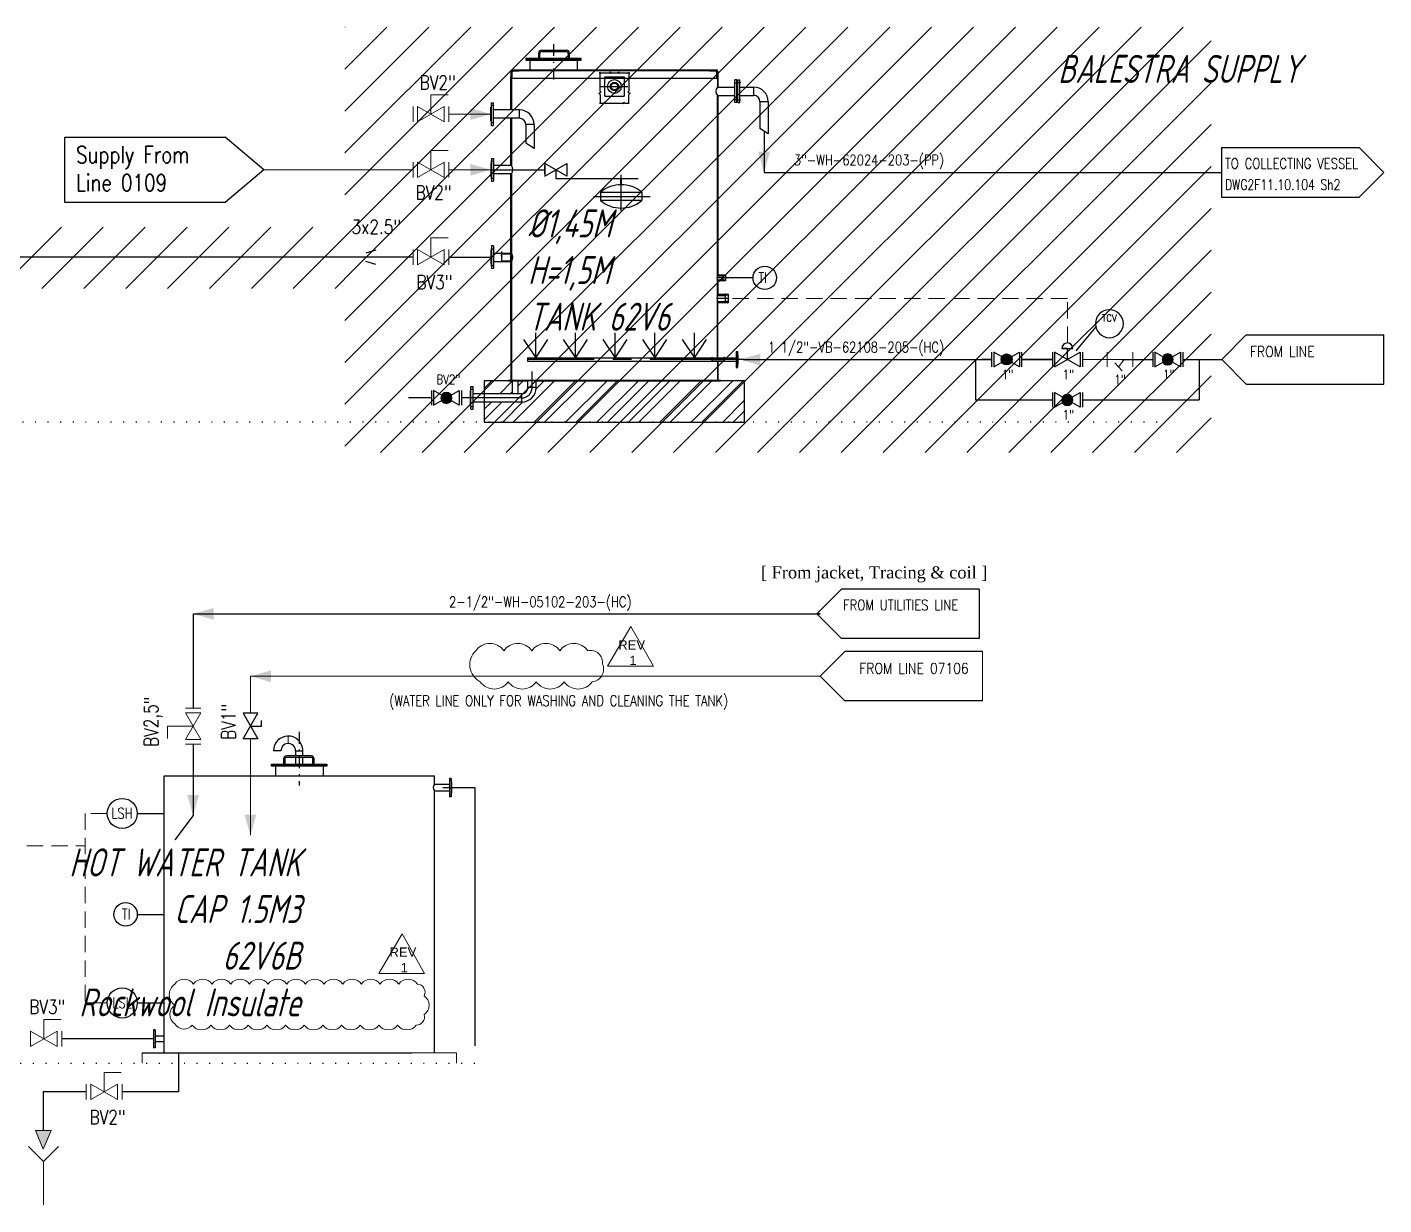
# Model space of a CAD drawing. Extents: x -29512 to 147477, y -5232 to 39709.
# Drawn here: x 138111.8 to 138257.2, y 8672 to 8798.3 of the extents above; entities that cross this region are included whole.
import ezdxf
from ezdxf.enums import TextEntityAlignment as Align

# ---------------------------------------------------------------- set-up
doc = ezdxf.new("R2010")
doc.units = 0
for name, pattern in [('ASSI', [16, 10, -2, 2, -2]), ('DASHDOT', [25.4, 12.7, -6.35, 0, -6.35]), ('DOTTED', [0.25, 0, -0.25]), ('HIDDEN', [0.375, 0.25, -0.125]), ('TRATTEGGIO', [5.5, 4, -1.5])]:
    doc.linetypes.add(name, pattern=pattern)
doc.layers.get('0').update_dxf_attribs({"linetype": 'CONTINUOUS'})
for name, color, linetype, lineweight in [('DIMENSI', 20, 'CONTINUOUS', 9), ('FITTING', 7, 'CONTINUOUS', 13), ('TAG', 140, 'CONTINUOUS', 13)]:
    doc.layers.add(name, color=color, linetype=linetype, lineweight=lineweight)
for name, color, linetype in [('DIMENSION', 3, 'CONTINUOUS'), ('HATCH', 4, 'CONTINUOUS'), ('MIXER', 1, 'CONTINUOUS'), ('NUVOLA', 6, 'CONTINUOUS'), ('P-0001', 7, 'CONTINUOUS'), ('PRODUCT', 3, 'CONTINUOUS'), ('RED', 1, 'CONTINUOUS'), ('roller', 11, 'CONTINUOUS'), ('S', 7, 'CONTINUOUS')]:
    doc.layers.add(name, color=color, linetype=linetype)
doc.styles.add('A6', font='arial.ttf', dxfattribs={"height": 0.6})
doc.styles.add('C4', font='COMPLEX', dxfattribs={"height": 0.4})
doc.styles.add('Romans100', font='romans.shx', dxfattribs={"width": 0.8, "height": 200})
doc.styles.add('S25', font='SIMPLEX', dxfattribs={"width": 0.8, "height": 0.25})
doc.styles.add('S3', font='SIMPLEX', dxfattribs={"width": 0.9, "height": 0.3})
doc.styles.add('S35S', font='SIMPLEX', dxfattribs={"width": 0.5, "height": 0.35})
doc.styles.add('S3S', font='SIMPLEX', dxfattribs={"width": 0.7, "height": 0.3})
doc.styles.add('STYLE4', font='isocp.shx', dxfattribs={"width": 0.8, "oblique": 15, "height": 2})
pattern_1 = [(135, (138143.24846, 8729.988662), (-0.020797258, -0.020797258), [])]
pattern_2 = [(45, (138143.24846, 8729.988662), (-0.025996573, 0.025996573), [])]
pattern_3 = [(45, (-408.133, 0), (-2.24506403, 2.24506403), [])]

# ---------------------------------------------------------------- blocks, each defined once
blk = doc.blocks.new('LOSAN', base_point=(47, 38))
for p, q in [((47, 38.7), (50.9, 38.7)), ((47, 37.3), (50.9, 37.3))]:
    blk.add_line(p, q)
at = {"layer": 'S'}
for tag, p, height, style, width in [('3', (47.1, 38.1), 0.35, 'S35S', 0.5), ('1', (47.1, 38.1), 0.3, 'S3', 0.9), ('4', (47.1, 37.5), 0.35, 'S35S', 0.5), ('2', (47.1, 37.5), 0.3, 'S3', 0.9)]:
    blk.add_attdef(tag, p, '', height=height, dxfattribs=dict(at, style=style, width=width))
blk = doc.blocks.new('STRUM', base_point=(33, 38))
blk.add_circle((33, 38), 0.6)
at = {"width": 0.9}
for tag, height, style, p in [('2', 0.3, 'S3', (33, 38.1)), ('1', 0.25, 'S25', (33, 37.6))]:
    blk.add_attdef(tag, text='', height=height, dxfattribs=dict(at, style=style)).set_placement(p, align=Align.CENTER)

msp = doc.modelspace()

# ---------------------------------------------------------------- hatches: boundary and pattern name
h = msp.add_hatch(color=256)
edge = h.paths.add_edge_path()
edge.add_arc((138216.777, 8762.6652), 0.5901, 0, 360)
h = msp.add_hatch(color=256)
edge = h.paths.add_edge_path()
edge.add_arc((138234.0454, 8762.6652), 0.5901, -180, 180, ccw=False)
h = msp.add_hatch(color=256)
edge = h.paths.add_edge_path()
edge.add_arc((138156.746, 8758.5475), 0.5901, -180, 180, ccw=False)
h = msp.add_hatch(color=256)
edge = h.paths.add_edge_path()
edge.add_arc((138223.2894, 8758.3255), 0.5901, -180, 180, ccw=False)
h = msp.add_hatch(color=30)
h.paths.add_polyline_path([(138113.5269, 8680.0036), (138112.6892, 8680.0036), (138113.5269, 8678.0228)])
h.paths.add_polyline_path([(138113.5269, 8678.0228), (138114.3645, 8680.0036), (138113.5269, 8680.0036)])
at = {"layer": 'FITTING', "linetype": 'ByBlock', "lineweight": 0, "ltscale": 0.5}
h = msp.add_hatch(dxfattribs=at)
h.set_pattern_fill('ANSI31', color=252, style=0)
h.set_pattern_definition(pattern_3)
h.paths.add_polyline_path([(138145.8654, 8798.2917), (138145.8654, 8752.6822), (138238.7045, 8752.6822), (138238.7045, 8798.2917)])
h = msp.add_hatch(dxfattribs=at)
h.set_pattern_fill('ANSI31', color=252, style=0)
h.set_pattern_definition(pattern_3)
h.paths.add_polyline_path([(138042.7785, 8776.8663), (138042.7785, 8770.2898), (138146.832, 8770.2898), (138146.832, 8776.8663)])
h.paths.add_polyline_path([(138042.7785, 8776.8663), (138042.7785, 8760.5598), (138047.3627, 8760.5598), (138047.3627, 8776.8663)])
at = {"layer": 'FITTING', "linetype": 'ByBlock', "lineweight": 5, "ltscale": 0.5}
h = msp.add_hatch(dxfattribs=at)
h.set_pattern_fill('ANSI32', color=252, scale=0.25, style=0)
h.set_pattern_definition([(45, (-3106.7804, -369.1406), (-1.683798023, 1.683798023), []), (45, (-3105.658, -369.1406), (-1.683798023, 1.683798023), [])])
h.paths.add_polyline_path([(138188.7024, 8755.9441), (138188.7024, 8760.3857), (138166.3655, 8760.3857), (138166.3655, 8759.6681, -0.41421356), (138164.8016, 8758.1041), (138160.789, 8758.1041), (138160.789, 8755.9441)])
h.paths.add_polyline_path([(138163.795, 8758.9909), (138163.795, 8760.3857), (138160.789, 8760.3857), (138160.789, 8758.9909)], flags=16)
h.paths.add_polyline_path([(138164.8016, 8758.9909, 0.41421356), (138165.4788, 8759.6681), (138165.4788, 8760.3857), (138164.3833, 8760.3857), (138164.3833, 8758.9909)], flags=16)
at = {"layer": 'P-0001', "linetype": 'Continuous'}
h = msp.add_hatch(dxfattribs=at)
h.set_pattern_fill('_U', color=256, scale=0.036765, angle=45, style=0, pattern_type=0)
h.set_pattern_definition(pattern_2)
edge = h.paths.add_edge_path()
edge.add_line((138163.731, 8792.8122), (138163.7163, 8792.8122))
edge.add_line((138163.7163, 8792.8122), (138163.7163, 8793.6946))
edge.add_line((138163.7163, 8793.6946), (138164.5986, 8793.6946))
edge.add_line((138164.5986, 8793.6946), (138164.5986, 8793.6799))
edge.add_arc((138164.5398, 8793.6799), 0.0588, 270, 360, ccw=False)
edge.add_line((138164.5398, 8793.621), (138163.9074, 8793.621))
edge.add_arc((138163.9074, 8793.5034), 0.1176, 90, 180)
edge.add_line((138163.7898, 8793.5034), (138163.7898, 8792.871))
edge.add_arc((138163.731, 8792.871), 0.0588, 270, 360, ccw=False)
h = msp.add_hatch(dxfattribs=at)
h.set_pattern_fill('_U', color=256, scale=0.036765, angle=45, style=0, pattern_type=0)
h.set_pattern_definition(pattern_2)
edge = h.paths.add_edge_path()
edge.add_line((138185.7604, 8792.8122), (138185.7751, 8792.8122))
edge.add_line((138185.7751, 8792.8122), (138185.7751, 8793.6946))
edge.add_line((138185.7751, 8793.6946), (138184.8927, 8793.6946))
edge.add_line((138184.8927, 8793.6946), (138184.8927, 8793.6799))
edge.add_arc((138184.9516, 8793.6799), 0.0588, 180, 270)
edge.add_line((138184.9516, 8793.621), (138185.5839, 8793.621))
edge.add_arc((138185.5839, 8793.5034), 0.1176, 0, 90, ccw=False)
edge.add_line((138185.7016, 8793.5034), (138185.7016, 8792.871))
edge.add_arc((138185.7604, 8792.871), 0.0588, 180, 270)
h = msp.add_hatch(dxfattribs=at)
h.set_pattern_fill('_U', color=256, scale=0.029412, angle=135, style=0, pattern_type=0)
h.set_pattern_definition(pattern_1)
h.paths.add_polyline_path([(138185.7751, 8771.7387), (138186.6574, 8771.7387), (138186.6574, 8771.6491), (138186.4001, 8771.6411), (138186.4001, 8771.6247), (138185.7751, 8771.6247)])
h = msp.add_hatch(dxfattribs=at)
h.set_pattern_fill('_U', color=256, scale=0.029412, angle=135, style=0, pattern_type=0)
h.set_pattern_definition(pattern_1)
h.paths.add_polyline_path([(138185.7751, 8771.0916), (138186.6574, 8771.0916), (138186.6574, 8771.1812), (138186.4001, 8771.1892), (138186.4001, 8771.2056), (138185.7751, 8771.2056)])
h = msp.add_hatch(dxfattribs=at)
h.set_pattern_fill('_U', color=256, scale=0.029412, angle=135, style=0, pattern_type=0)
h.set_pattern_definition(pattern_1)
h.paths.add_polyline_path([(138186.6648, 8769.5438), (138186.9369, 8769.5523), (138186.9369, 8769.6799), (138185.7751, 8769.6799), (138185.7751, 8769.5291), (138186.6648, 8769.5291)])
h = msp.add_hatch(dxfattribs=at)
h.set_pattern_fill('_U', color=256, scale=0.029412, angle=135, style=0, pattern_type=0)
h.set_pattern_definition(pattern_1)
h.paths.add_polyline_path([(138185.7751, 8768.7387), (138185.7751, 8768.8894), (138186.6648, 8768.8894), (138186.6648, 8768.8644), (138186.9369, 8768.856), (138186.9369, 8768.7387), (138185.8339, 8768.7387)])

# ---------------------------------------------------------------- linework, layer by layer
at = {"color": 7, "lineweight": 20}
for p, q in [((138155.0834, 8788.9745), (138155.0834, 8791.0443)), ((138156.9282, 8791.0443), (138155.0834, 8791.0443)), ((138156.9282, 8785.0722), (138155.0834, 8785.0722)), ((138155.0834, 8783.0024), (138155.0834, 8785.0722)), ((138156.9282, 8775.6908), (138155.0834, 8775.6908)), ((138155.0834, 8773.621), (138155.0834, 8775.6908)), ((138129.5954, 8723.3697), (138126.8646, 8723.3697)), ((138126.8646, 8722.0388), (138126.8646, 8723.3697)), ((138115.4354, 8691.9293), (138113.5906, 8691.9293)), ((138113.5906, 8689.8594), (138113.5906, 8691.9293)), ((138120.0525, 8684.1676), (138120.0525, 8686.2374)), ((138121.8974, 8686.2374), (138120.0525, 8686.2374))]:
    msp.add_line(p, q, dxfattribs=at)
for p, q in [((138115.8409, 8786.5001), (138133.0162, 8786.5001)), ((138115.8409, 8779.5046), (138115.8409, 8786.5001)), ((138137.1663, 8783.0024), (138133.0162, 8786.5001)), ((138239.8039, 8785.3743), (138239.8039, 8780.0776)), ((138254.5588, 8785.3743), (138257.2071, 8782.7259)), ((138137.1663, 8783.0024), (138133.0162, 8779.5046)), ((138257.2071, 8782.7259), (138254.5588, 8780.0776)), ((138133.0162, 8779.5046), (138115.8409, 8779.5046)), ((138226.3289, 8766.1604), (138224.1897, 8763.5886)), ((138242.4522, 8765.3135), (138239.833, 8762.6652)), ((138215.4001, 8761.8783), (138218.1539, 8763.452)), ((138215.4001, 8763.452), (138215.4001, 8761.8783)), ((138218.1539, 8761.8783), (138215.4001, 8763.452)), ((138218.1539, 8763.452), (138218.1539, 8761.8783)), ((138221.9124, 8763.452), (138221.9124, 8761.8783)), ((138224.6663, 8761.8783), (138221.9124, 8763.452)), ((138221.9124, 8761.8783), (138224.6663, 8763.452)), ((138223.2894, 8763.8454), (138223.8795, 8763.8454)), ((138223.2894, 8762.6652), (138223.2894, 8763.8454)), ((138224.6663, 8763.452), (138224.6663, 8761.8783)), ((138232.6685, 8763.452), (138232.6685, 8761.8783)), ((138235.4223, 8761.8783), (138232.6685, 8763.452)), ((138232.6685, 8761.8783), (138235.4223, 8763.452)), ((138235.4223, 8763.452), (138235.4223, 8761.8783)), ((138239.833, 8762.6652), (138242.4522, 8760.0168)), ((138155.369, 8759.3343), (138155.369, 8757.7607)), ((138158.1229, 8757.7607), (138155.369, 8759.3343)), ((138155.369, 8757.7607), (138158.1229, 8759.3343)), ((138158.1229, 8759.3343), (138158.1229, 8757.7607)), ((138221.9124, 8759.1123), (138221.9124, 8757.5387)), ((138224.6663, 8757.5387), (138221.9124, 8759.1123)), ((138221.9124, 8757.5387), (138224.6663, 8759.1123)), ((138224.6663, 8759.1123), (138224.6663, 8757.5387)), ((138199.0959, 8738.0496), (138196.4476, 8735.4013)), ((138213.8508, 8738.0496), (138213.8508, 8732.753)), ((138196.4476, 8735.4013), (138199.0959, 8732.753)), ((138199.4287, 8731.3597), (138196.8095, 8728.7114)), ((138196.8095, 8728.7114), (138199.4287, 8726.0631)), ((138136.5213, 8724.7466), (138134.9476, 8724.7466)), ((138134.9476, 8724.7466), (138136.5213, 8721.9928)), ((138134.9476, 8721.9928), (138136.5213, 8724.7466)), ((138135.7344, 8723.3697), (138136.9147, 8723.3697)), ((138136.9147, 8723.3697), (138136.9147, 8723.9598)), ((138136.5213, 8721.9928), (138134.9476, 8721.9928))]:
    msp.add_line(p, q)
at = {"lineweight": 15}
for p, q in [((138224.8967, 8762.6641), (138230.3042, 8762.6652)), ((138228.3882, 8762.3112), (138229.1507, 8761.4611)), ((138229.3912, 8762.6649), (138228.7694, 8761.8861))]:
    msp.add_line(p, q, dxfattribs=at)
at = {"color": 1}
for p, q in [((138129.5954, 8735.4013), (138129.5954, 8725.2921)), ((138129.5954, 8735.4013), (138196.8095, 8735.4013)), ((138196.8095, 8735.4013), (138196.4476, 8735.4013)), ((138129.5954, 8721.4474), (138129.5954, 8713.7774)), ((138129.5954, 8713.7774), (138127.645, 8711.1621))]:
    msp.add_line(p, q, dxfattribs=at)
at = {"color": 1, "lineweight": 20}
for p, q in [((138176.5138, 8734.0452), (138174.0208, 8729.791)), ((138176.5138, 8734.0452), (138178.9225, 8729.791)), ((138174.0208, 8729.791), (138178.9225, 8729.791)), ((138151.9977, 8701.1133), (138149.5047, 8696.8591)), ((138151.9977, 8701.1133), (138154.4063, 8696.8591)), ((138149.5047, 8696.8591), (138154.4063, 8696.8591))]:
    msp.add_line(p, q, dxfattribs=at)
at = {"color": 30, "lineweight": 20}
msp.add_line((138113.5506, 8676.6916), (138113.5506, 8672.0485), dxfattribs=at)
at = {"lineweight": 15}
for points in [[(138227.5504, 8763.4509), (138227.5504, 8761.8773)], [(138230.3042, 8763.4509), (138230.3042, 8761.8773)]]:
    msp.add_lwpolyline(points, dxfattribs=at)
at = {"color": 30, "lineweight": 20}
msp.add_lwpolyline([(138114.3645, 8680.0036), (138113.5269, 8678.0228), (138112.6892, 8680.0036), (138113.5269, 8680.0036)], close=True, dxfattribs=at)
msp.add_lwpolyline([(138115.1591, 8678.3001), (138113.5506, 8676.6916), (138111.9421, 8678.3001)], dxfattribs=at)
msp.add_circle((138216.777, 8762.6652), 0.5901)
at = {"extrusion": (0, 0, -1)}
for centre in [(138234.0454, 8762.6652), (138156.746, 8758.5475), (138223.2894, 8758.3255)]:
    msp.add_ellipse(centre, major_axis=(-0.4173, 0.4173), ratio=1, start_param=5.49778714, end_param=11.78097245, dxfattribs=at)
at = {"color": 1}
for points in [[(138129.5954, 8735.4013), (138131.7985, 8736.0308), (138131.7985, 8734.7719)], [(138129.5954, 8713.7774), (138130.2249, 8715.9805), (138128.966, 8715.9805)]]:
    msp.add_solid(points, dxfattribs=at)
at = {"layer": 'DIMENSI', "color": 3, "linetype": 'ByBlock', "lineweight": 9}
for p, q in [((138157.8084, 8688.3449), (138124.1311, 8688.3449)), ((138124.1311, 8688.3449), (138124.1311, 8687.2218)), ((138157.8084, 8688.3449), (138157.8084, 8687.2218))]:
    msp.add_line(p, q, dxfattribs=at)
at = {"layer": 'DIMENSION', "color": 7, "linetype": 'DASHDOT', "ltscale": 0.1}
for p, q in [((138168.2143, 8796.4804), (138168.2143, 8792.6746)), ((138140.9698, 8722.7519), (138140.9698, 8717.0119))]:
    msp.add_line(p, q, dxfattribs=at)
at = {"layer": 'DIMENSION', "color": 0, "linetype": 'ByBlock', "ltscale": 0.5}
for p, q in [((138187.6501, 8792.3599), (138187.5791, 8792.3112)), ((138187.5888, 8792.3655), (138187.6376, 8792.3043)), ((138188.2677, 8792.3599), (138188.1967, 8792.3112)), ((138188.2065, 8792.3655), (138188.2552, 8792.3043)), ((138189.6631, 8791.859), (138189.6631, 8790.9722)), ((138187.6501, 8790.5217), (138187.5791, 8790.473)), ((138187.5888, 8790.5272), (138187.6376, 8790.466)), ((138188.2677, 8790.5217), (138188.1967, 8790.473)), ((138188.2065, 8790.5272), (138188.2552, 8790.466)), ((138190.3403, 8790.295), (138190.3403, 8787.4186)), ((138191.2271, 8790.295), (138191.2271, 8786.845)), ((138165.2528, 8787.8539), (138165.2528, 8785.8664)), ((138166.1396, 8787.8539), (138166.1396, 8785.2927)), ((138191.2271, 8786.845), (138190.3403, 8787.4186)), ((138166.1396, 8785.2927), (138165.2528, 8785.8664)), ((138189.6051, 8771.4152), (138186.731, 8771.4152)), ((138257.2071, 8760.0168), (138257.2071, 8765.3135)), ((138223.2894, 8763.8454), (138222.6992, 8763.8454)), ((138222.6992, 8763.8454), (138223.2894, 8763.8454)), ((138165.4405, 8762.8519), (138165.4405, 8762.4784)), ((138188.5869, 8762.6652), (138215.1696, 8762.6652)), ((138213.4265, 8762.6652), (138213.4265, 8758.3255)), ((138215.1696, 8762.6652), (138214.2019, 8762.6652)), ((138214.2019, 8762.6652), (138215.1696, 8762.6652)), ((138218.3844, 8762.6652), (138221.682, 8762.6652)), ((138221.682, 8762.6652), (138218.3844, 8762.6652)), ((138218.3844, 8762.6652), (138221.682, 8762.6652)), ((138229.1404, 8762.6652), (138232.438, 8762.6652)), ((138235.6528, 8762.6652), (138239.833, 8762.6652)), ((138237.3959, 8762.6652), (138237.3959, 8758.3255)), ((138155.1386, 8758.5475), (138152.6897, 8758.5475)), ((138213.4265, 8758.3255), (138221.682, 8758.3255)), ((138224.8967, 8758.3255), (138237.3959, 8758.3255)), ((138156.3443, 8716.7808), (138159.7811, 8716.7808)), ((138159.7811, 8716.7808), (138159.7811, 8689.1126)), ((138123.612, 8714.0061), (138126.4861, 8714.0061)), ((138123.612, 8703.1884), (138126.4861, 8703.1884)), ((138123.612, 8693.69), (138126.4861, 8693.69))]:
    msp.add_line(p, q, dxfattribs=at)
at = {"layer": 'DIMENSION', "color": 1, "linetype": 'ByBlock', "ltscale": 0.5}
for p, q in [((138190.7837, 8787.1318), (138190.7837, 8782.7259)), ((138190.7837, 8782.7259), (138239.8039, 8782.7259)), ((138153.1611, 8773.621), (138078.3557, 8773.621)), ((138157.0058, 8773.621), (138161.5104, 8773.621)), ((138125.3325, 8689.8594), (138115.5129, 8689.8594)), ((138128.0157, 8688.3449), (138128.0157, 8684.1676)), ((138118.1302, 8684.1676), (138113.5269, 8684.1676)), ((138113.5269, 8684.1676), (138113.5269, 8680.0036)), ((138128.0157, 8684.1676), (138121.9749, 8684.1676))]:
    msp.add_line(p, q, dxfattribs=at)
at = {"layer": 'DIMENSION', "color": 4, "linetype": 'HIDDEN', "lineweight": 13, "ltscale": 7}
for p, q in [((138223.2894, 8769.2093), (138186.9369, 8769.2093)), ((138223.2894, 8764.4355), (138223.2894, 8769.2093)), ((138120.3834, 8714.0061), (138118.0162, 8714.0061)), ((138118.0162, 8714.0061), (138118.0162, 8693.69)), ((138072.408, 8710.5409), (138118.0162, 8710.5409)), ((138120.3834, 8693.69), (138118.0162, 8693.69))]:
    msp.add_line(p, q, dxfattribs=at)
at = {"layer": 'DIMENSION', "color": 6, "linetype": 'ByBlock', "ltscale": 0.5}
for p, q in [((138215.1696, 8763.452), (138215.1696, 8761.8783)), ((138218.3844, 8763.452), (138218.3844, 8761.8783)), ((138221.682, 8763.452), (138221.682, 8761.8783)), ((138224.8967, 8763.452), (138224.8967, 8761.8783)), ((138232.438, 8763.452), (138232.438, 8761.8783)), ((138235.6528, 8763.452), (138235.6528, 8761.8783)), ((138155.1386, 8759.3343), (138155.1386, 8757.7607)), ((138158.3534, 8759.3343), (138158.3534, 8757.7607)), ((138221.682, 8759.1123), (138221.682, 8757.5387)), ((138224.8967, 8759.1123), (138224.8967, 8757.5387))]:
    msp.add_line(p, q, dxfattribs=at)
at = {"layer": 'DIMENSION', "color": 0, "linetype": 'DOTTED', "ltscale": 5}
for p, q in [((138232.8988, 8755.9441), (137980.4439, 8755.9441)), ((138001.7182, 8687.2218), (138160.5315, 8687.2218))]:
    msp.add_line(p, q, dxfattribs=at)
at = {"layer": 'DIMENSION', "color": 3, "linetype": 'ByBlock', "ltscale": 0.5}
for p, q in [((138139.2808, 8719.843), (138139.2808, 8719.2755)), ((138139.4126, 8719.813), (138139.4126, 8719.2755)), ((138139.4126, 8719.813), (138139.4126, 8719.4266)), ((138142.2345, 8720.1661), (138139.6039, 8720.1661)), ((138142.2239, 8720.015), (138139.6146, 8720.015)), ((138142.4258, 8719.2755), (138142.4258, 8719.813)), ((138142.4258, 8719.4266), (138142.4258, 8719.813)), ((138142.5576, 8719.2755), (138142.5576, 8719.843))]:
    msp.add_line(p, q, dxfattribs=at)
at = {"layer": 'DIMENSION', "color": 0, "linetype": 'ByBlock', "ltscale": 0.5}
msp.add_lwpolyline([(138160.789, 8755.9441), (138188.7024, 8755.9441), (138188.7024, 8760.3857), (138160.789, 8760.3857)], close=True, dxfattribs=at)
for centre, radius in [((138190.8588, 8771.4152), 1.2537), ((138121.9977, 8714.0061), 1.6143), ((138122.3583, 8703.1884), 1.2537), ((138121.9977, 8693.69), 1.6143)]:
    msp.add_circle(centre, radius, dxfattribs=at)
msp.add_arc((138223.2894, 8763.8454), 0.5901, 0, 180, dxfattribs=at)
at = {"layer": 'DIMENSION', "color": 3, "linetype": 'ByBlock', "ltscale": 0.5}
for centre, radius, start, end in [((138139.6039, 8719.843), 0.3231, 90, 180), ((138139.6146, 8719.813), 0.202, 90, 180), ((138142.2239, 8719.813), 0.202, 0, 90), ((138142.2345, 8719.843), 0.3231, 0, 90)]:
    msp.add_arc(centre, radius, start, end, dxfattribs=at)
at = {"layer": 'DIMENSION', "color": 1, "linetype": 'ByBlock', "ltscale": 0.5}
msp.add_solid([(138190.7837, 8782.7259), (138190.1543, 8784.929), (138191.4132, 8784.929)], dxfattribs=at)
at = {"layer": 'FITTING', "lineweight": 20}
for p, q in [((138153.1611, 8788.1502), (138153.1611, 8789.7988)), ((138157.0058, 8788.1502), (138157.0058, 8789.7988)), ((138153.1611, 8782.1781), (138153.1611, 8783.8267)), ((138157.0058, 8782.1781), (138157.0058, 8783.8267)), ((138153.1611, 8772.7967), (138153.1611, 8774.4453)), ((138157.0058, 8772.7967), (138157.0058, 8774.4453)), ((138128.7711, 8725.2921), (138130.4197, 8725.2921)), ((138128.7711, 8721.4474), (138130.4197, 8721.4474)), ((138115.5129, 8689.0351), (138115.5129, 8690.6837)), ((138118.1302, 8683.3433), (138118.1302, 8684.9919)), ((138121.9749, 8683.3433), (138121.9749, 8684.9919))]:
    msp.add_line(p, q, dxfattribs=at)
at = {"layer": 'FITTING', "color": 3, "linetype": 'ByBlock', "ltscale": 0.5}
for p, q in [((138161.5104, 8788.9745), (138157.0058, 8788.9745)), ((138153.1611, 8783.0024), (138137.1663, 8783.0024)), ((138161.5104, 8783.0024), (138157.0058, 8783.0024)), ((138135.7344, 8728.7114), (138135.7344, 8724.7466)), ((138196.8095, 8728.7114), (138135.7344, 8728.7114)), ((138135.7344, 8721.9928), (138135.7344, 8711.676))]:
    msp.add_line(p, q, dxfattribs=at)
at = {"layer": 'FITTING', "linetype": 'ByBlock', "ltscale": 0.5}
for p, q in [((138214.1836, 8726.0631), (138214.1836, 8731.3597)), ((138139.7829, 8721.5144), (138139.7829, 8722.3019))]:
    msp.add_line(p, q, dxfattribs=at)
at = {"layer": 'FITTING', "lineweight": 20}
for points in [[(138155.0834, 8788.9745), (138153.6557, 8788.1502), (138153.6557, 8789.7988)], [(138155.0834, 8788.9745), (138156.5111, 8788.1502), (138156.5111, 8789.7988)], [(138155.0834, 8783.0024), (138153.6557, 8782.1781), (138153.6557, 8783.8267)], [(138155.0834, 8783.0024), (138156.5111, 8782.1781), (138156.5111, 8783.8267)], [(138155.0834, 8773.621), (138153.6557, 8772.7967), (138153.6557, 8774.4453)], [(138155.0834, 8773.621), (138156.5111, 8772.7967), (138156.5111, 8774.4453)], [(138129.5954, 8723.3697), (138128.7711, 8724.7975), (138130.4197, 8724.7975)], [(138129.5954, 8723.3697), (138128.7711, 8721.942), (138130.4197, 8721.942)], [(138113.5906, 8689.8594), (138112.1629, 8689.0351), (138112.1629, 8690.6837)], [(138113.5906, 8689.8594), (138115.0183, 8689.0351), (138115.0183, 8690.6837)], [(138120.0525, 8684.1676), (138118.6248, 8683.3433), (138118.6248, 8684.9919)], [(138120.0525, 8684.1676), (138121.4803, 8683.3433), (138121.4803, 8684.9919)]]:
    msp.add_lwpolyline(points, close=True, dxfattribs=at)
at = {"layer": 'FITTING', "color": 6, "linetype": 'ByBlock', "ltscale": 0.5}
for points in [[(138159.8912, 8731.4496, -0.52056705), (138162.8912, 8731.4496, -0.52056705), (138165.8912, 8731.4496, -0.52056705), (138168.8912, 8731.4496, -0.52056705), (138171.8912, 8731.4496, -0.52056705), (138173.4648, 8730.0232, -0.52056705), (138172.3678, 8728.1201, -0.52056705), (138169.3678, 8728.1201, -0.52056705), (138166.3678, 8728.1201, -0.52056705), (138163.3678, 8728.1201, -0.52056705), (138160.3678, 8728.1201, -0.52056705)], [(138127.6315, 8695.7197, -0.52056705), (138129.6315, 8695.7197, -0.52056705), (138131.6315, 8695.7197, -0.52056705), (138133.6315, 8695.7197, -0.52056705), (138135.6315, 8695.7197, -0.52056705), (138137.6315, 8695.7197, -0.52056705), (138139.6315, 8695.7197, -0.52056705), (138141.6315, 8695.7197, -0.52056705), (138143.6315, 8695.7197, -0.52056705), (138145.6315, 8695.7197, -0.52056705), (138147.6315, 8695.7197, -0.52056705), (138149.6315, 8695.7197, -0.52056705), (138151.6315, 8695.7197, -0.52056705), (138153.6315, 8695.7197, -0.52056705), (138154.3636, 8694.4519, -0.52056705), (138154.3636, 8692.4519, -0.52056705), (138153.5008, 8691.3147, -0.52056705), (138151.5008, 8691.3147, -0.52056705), (138149.5008, 8691.3147, -0.52056705), (138147.5008, 8691.3147, -0.52056705), (138145.5008, 8691.3147, -0.52056705), (138143.5008, 8691.3147, -0.52056705), (138141.5008, 8691.3147, -0.52056705), (138139.5008, 8691.3147, -0.52056705), (138137.5008, 8691.3147, -0.52056705), (138135.5008, 8691.3147, -0.52056705), (138133.5008, 8691.3147, -0.52056705), (138131.5008, 8691.3147, -0.52056705), (138129.5008, 8691.3147, -0.52056705), (138127.6315, 8691.4454, -0.52056705), (138127.6315, 8693.4454, -0.52056705)]]:
    msp.add_lwpolyline(points, format="xyb", close=True, dxfattribs=at)
at = {"layer": 'FITTING', "color": 3, "linetype": 'ByBlock', "ltscale": 0.5}
for points in [[(138161.5104, 8788.9745), (138159.3073, 8788.345), (138159.3073, 8789.6039)], [(138161.5104, 8783.0024), (138159.3073, 8782.3729), (138159.3073, 8783.6318)], [(138135.7344, 8728.7114), (138137.9375, 8728.082), (138137.9375, 8729.3408)], [(138135.7344, 8711.676), (138136.3639, 8713.8791), (138135.105, 8713.8791)]]:
    msp.add_solid(points, dxfattribs=at)
at = {"layer": 'HATCH', "color": 3}
for p, q in [((138126.4861, 8688.3449), (138126.4861, 8718.0319)), ((138155.4534, 8717.139), (138155.4534, 8718.0319)), ((138155.4534, 8688.3449), (138155.4534, 8716.4226))]:
    msp.add_line(p, q, dxfattribs=at)
at = {"layer": 'MIXER', "color": 3}
for p, q in [((138126.4861, 8718.0319), (138155.4534, 8718.0319)), ((138125.5264, 8690.8287), (138125.3325, 8690.8287)), ((138125.3325, 8690.8287), (138125.3325, 8688.8901)), ((138125.5264, 8690.8287), (138125.5264, 8688.8901)), ((138125.5264, 8690.1623), (138126.4861, 8690.1623)), ((138125.5264, 8689.5565), (138126.4861, 8689.5565)), ((138124.1311, 8688.3449), (138153.034, 8688.3449)), ((138125.5264, 8688.8901), (138125.3325, 8688.8901))]:
    msp.add_line(p, q, dxfattribs=at)
at = {"layer": 'P-0001', "linetype": 'Continuous'}
for p, q in [((138166.6265, 8794.9381), (138166.6265, 8795.5056)), ((138166.7583, 8794.9381), (138166.7583, 8795.4756)), ((138166.7583, 8795.0892), (138166.7583, 8795.4756)), ((138166.9496, 8795.8287), (138169.5801, 8795.8287)), ((138166.9602, 8795.6776), (138169.5695, 8795.6776)), ((138169.7715, 8795.4756), (138169.7715, 8794.9381)), ((138169.7715, 8795.4756), (138169.7715, 8795.0892)), ((138169.9033, 8795.5056), (138169.9033, 8794.9381)), ((138165.67, 8794.7346), (138165.67, 8793.6946)), ((138170.7587, 8794.7346), (138170.7587, 8793.6946)), ((138163.6574, 8793.5475), (138163.6574, 8792.9593)), ((138163.6574, 8793.5475), (138163.7163, 8793.5475)), ((138163.6574, 8791.2659), (138163.6574, 8792.9593)), ((138163.7163, 8793.6946), (138163.7163, 8793.5475)), ((138164.5986, 8793.6946), (138163.7163, 8793.6946)), ((138163.7163, 8793.5475), (138163.7163, 8791.3234)), ((138163.7163, 8792.8122), (138185.7751, 8792.8122)), ((138163.7163, 8792.8122), (138163.731, 8792.8122)), ((138163.7898, 8792.871), (138163.7898, 8793.5034)), ((138163.9074, 8793.621), (138164.5398, 8793.621)), ((138184.9516, 8793.621), (138164.5398, 8793.621)), ((138184.8927, 8793.6946), (138164.5986, 8793.6946)), ((138164.5986, 8793.6799), (138164.5986, 8793.6946)), ((138166.5628, 8793.6946), (138168.4109, 8793.6946)), ((138169.2976, 8793.6946), (138170.1042, 8793.6946)), ((138173.1079, 8793.3896), (138174.2364, 8793.3896)), ((138173.2097, 8791.4268), (138173.2097, 8793.4571)), ((138173.7163, 8792.9593), (138175.7751, 8792.9593)), ((138173.7163, 8790.9004), (138173.7163, 8792.9593)), ((138174.2364, 8793.3896), (138174.3202, 8793.4916)), ((138174.3202, 8793.4916), (138174.3694, 8793.3092)), ((138174.3694, 8793.3092), (138174.4089, 8793.3896)), ((138174.4089, 8793.3896), (138174.7457, 8793.3896)), ((138174.5001, 8793.6946), (138174.9913, 8793.6946)), ((138174.7457, 8793.3896), (138175.0825, 8793.3896)), ((138175.0825, 8793.3896), (138175.1219, 8793.3092)), ((138175.1219, 8793.3092), (138175.1712, 8793.4916)), ((138175.1712, 8793.4916), (138175.255, 8793.3896)), ((138175.255, 8793.3896), (138176.3834, 8793.3896)), ((138175.7751, 8792.9593), (138175.7751, 8790.9004)), ((138176.2817, 8793.4571), (138176.2817, 8791.4268)), ((138185.7751, 8793.6946), (138184.8927, 8793.6946)), ((138184.8927, 8793.6946), (138184.8927, 8793.6799)), ((138184.9516, 8793.621), (138185.5839, 8793.621)), ((138185.7016, 8793.5034), (138185.7016, 8792.871)), ((138185.7604, 8792.8122), (138185.7751, 8792.8122)), ((138185.7751, 8793.5475), (138185.7751, 8793.6946)), ((138185.7751, 8793.5475), (138185.8339, 8793.5475)), ((138185.7751, 8793.5475), (138185.7751, 8791.859)), ((138185.8339, 8793.5475), (138185.8339, 8791.859)), ((138187.878, 8792.6288), (138187.6574, 8792.6288)), ((138187.6574, 8790.2024), (138187.6574, 8792.6288)), ((138187.878, 8790.2024), (138187.878, 8792.6288)), ((138187.9663, 8790.2024), (138187.9663, 8792.6288)), ((138187.9663, 8792.6288), (138188.1869, 8792.6288)), ((138188.1869, 8790.2024), (138188.1869, 8792.6288)), ((138163.6574, 8789.4179), (138163.6574, 8791.2659)), ((138163.7163, 8791.3925), (138163.7163, 8789.4179)), ((138163.7163, 8791.3234), (138163.7163, 8789.4179)), ((138173.0636, 8791.21), (138173.31, 8791.3085)), ((138173.2097, 8791.0819), (138173.0636, 8791.21)), ((138173.31, 8791.3085), (138173.2097, 8791.4268)), ((138173.2097, 8791.0819), (138173.2097, 8790.0569)), ((138176.2817, 8791.4268), (138176.1814, 8791.3085)), ((138176.1814, 8791.3085), (138176.4278, 8791.21)), ((138176.4278, 8791.21), (138176.2817, 8791.0819)), ((138176.2817, 8790.0569), (138176.2817, 8791.0819)), ((138185.7751, 8791.859), (138187.6574, 8791.859)), ((138187.6574, 8790.9722), (138187.6574, 8791.859)), ((138187.9221, 8792.1656), (138187.878, 8792.1656)), ((138187.9221, 8790.6656), (138187.9221, 8792.1656)), ((138187.9221, 8792.1656), (138187.9663, 8792.1656)), ((138187.9221, 8790.6656), (138187.9221, 8792.1656)), ((138188.1869, 8791.859), (138189.6631, 8791.859)), ((138161.5104, 8789.7245), (138161.5545, 8789.7245)), ((138161.5104, 8788.2245), (138161.5104, 8789.7245)), ((138161.5545, 8787.7612), (138161.5545, 8790.1877)), ((138161.5545, 8790.1877), (138161.7751, 8790.1877)), ((138161.7751, 8787.7612), (138161.7751, 8790.1877)), ((138173.1523, 8790.1526), (138173.6401, 8790.1526)), ((138173.6401, 8790.1526), (138173.7239, 8790.254)), ((138173.7163, 8790.9004), (138175.7751, 8790.9004)), ((138173.7239, 8790.254), (138173.7682, 8790.052)), ((138173.7682, 8790.052), (138173.8126, 8790.1526)), ((138173.8126, 8790.1526), (138174.7457, 8790.1526)), ((138174.7457, 8790.1526), (138175.6788, 8790.1526)), ((138175.6788, 8790.1526), (138175.7231, 8790.052)), ((138175.7231, 8790.052), (138175.7675, 8790.254)), ((138175.7675, 8790.254), (138175.8512, 8790.1526)), ((138175.8512, 8790.1526), (138176.3391, 8790.1526)), ((138185.7751, 8779.6904), (138185.7751, 8790.9722)), ((138185.7751, 8790.9722), (138185.7751, 8788.4659)), ((138185.7751, 8790.9722), (138185.7751, 8788.4659)), ((138185.7751, 8790.9722), (138187.6574, 8790.9722)), ((138185.8339, 8790.9722), (138185.8339, 8773.1776)), ((138185.8339, 8788.4084), (138185.8339, 8790.9722)), ((138185.8339, 8790.9722), (138185.8339, 8789.2952)), ((138187.878, 8790.2024), (138187.6574, 8790.2024)), ((138187.9221, 8790.6656), (138187.878, 8790.6656)), ((138187.9221, 8790.6656), (138187.9663, 8790.6656)), ((138187.9663, 8790.2024), (138188.1869, 8790.2024)), ((138188.1869, 8790.9722), (138189.6631, 8790.9722)), ((138191.2271, 8790.295), (138190.3403, 8790.295)), ((138161.5104, 8788.2245), (138161.5545, 8788.2245)), ((138164.5756, 8789.4179), (138161.7751, 8789.4179)), ((138164.5756, 8788.5311), (138161.7751, 8788.5311)), ((138163.6574, 8783.4457), (138163.6574, 8788.5311)), ((138163.7163, 8788.5311), (138163.7163, 8783.4457)), ((138163.7163, 8788.5311), (138163.7163, 8783.4457)), ((138164.5756, 8788.5311), (138164.5756, 8789.4179)), ((138161.5545, 8787.7612), (138161.7751, 8787.7612)), ((138166.1396, 8787.8539), (138165.2528, 8787.8539)), ((138161.5104, 8783.7524), (138161.5545, 8783.7524)), ((138161.5104, 8783.7524), (138161.5104, 8782.2524)), ((138161.5545, 8784.2156), (138161.5545, 8781.7891)), ((138161.5545, 8784.2156), (138161.7751, 8784.2156)), ((138161.7751, 8784.2156), (138161.7751, 8781.7891)), ((138163.7163, 8783.4457), (138161.7751, 8783.4457)), ((138163.7163, 8782.559), (138161.7751, 8782.559)), ((138163.6574, 8781.745), (138163.6574, 8782.559)), ((138163.7163, 8782.559), (138163.7163, 8781.843)), ((138167.3017, 8782.559), (138167.3017, 8783.4457)), ((138161.5104, 8782.2524), (138161.5545, 8782.2524)), ((138161.5545, 8781.7891), (138161.7751, 8781.7891)), ((138163.6574, 8766.6738), (138163.6574, 8782.0012)), ((138163.7163, 8782.0587), (138163.7163, 8766.6765)), ((138185.7751, 8773.1688), (138185.7751, 8779.6904)), ((138163.6574, 8776.7742), (138163.6574, 8774.0644)), ((138163.7163, 8774.0644), (138163.7163, 8776.7654)), ((138161.5104, 8774.371), (138161.5104, 8772.871)), ((138161.5545, 8774.371), (138161.5104, 8774.371)), ((138161.7751, 8774.8342), (138161.5545, 8774.8342)), ((138161.5545, 8774.8342), (138161.5545, 8772.4078)), ((138161.7751, 8774.8342), (138161.7751, 8772.4078)), ((138161.7751, 8774.0644), (138163.7163, 8774.0644)), ((138162.6117, 8773.8214), (138162.6695, 8773.8594)), ((138162.7279, 8773.7771), (138162.6117, 8773.8214)), ((138162.6695, 8773.8594), (138162.6695, 8774.2268)), ((138162.6695, 8774.0069), (138163.7566, 8774.0069)), ((138162.6695, 8773.7412), (138162.7279, 8773.7771)), ((138162.6695, 8773.1078), (138162.6695, 8773.7412)), ((138161.5545, 8772.871), (138161.5104, 8772.871)), ((138161.7751, 8772.4078), (138161.5545, 8772.4078)), ((138161.7751, 8773.1776), (138163.7163, 8773.1776)), ((138162.6695, 8773.2351), (138163.7566, 8773.2351)), ((138185.7751, 8771.7387), (138185.7751, 8773.1776)), ((138185.8339, 8773.1776), (138185.8339, 8771.7387)), ((138185.7751, 8771.7387), (138186.6574, 8771.7387)), ((138185.7751, 8771.6247), (138185.7751, 8771.7387)), ((138185.7751, 8771.2056), (138185.7751, 8771.6247)), ((138185.7751, 8771.6247), (138186.4001, 8771.6247)), ((138185.7751, 8771.2056), (138186.4001, 8771.2056)), ((138185.7751, 8771.0916), (138185.7751, 8771.2056)), ((138186.6574, 8771.0916), (138185.7751, 8771.0916)), ((138185.7751, 8762.8519), (138185.7751, 8771.0916)), ((138185.8339, 8771.0916), (138185.8339, 8769.6799)), ((138186.6574, 8771.6594), (138186.4001, 8771.6514)), ((138186.4001, 8771.6411), (138186.4001, 8771.6514)), ((138186.6574, 8771.6491), (138186.4001, 8771.6411)), ((138186.4001, 8771.6247), (138186.4001, 8771.6411)), ((138186.4001, 8771.2056), (138186.4001, 8771.6247)), ((138186.4001, 8771.1892), (138186.4001, 8771.2056)), ((138186.6574, 8771.1812), (138186.4001, 8771.1892)), ((138186.4001, 8771.1789), (138186.4001, 8771.1892)), ((138186.6574, 8771.1709), (138186.4001, 8771.1789)), ((138186.6574, 8771.7387), (138186.6574, 8771.6594)), ((138186.6574, 8771.6594), (138186.6574, 8771.6491)), ((138186.6574, 8771.6491), (138186.6574, 8771.1812)), ((138186.6574, 8771.1812), (138186.6574, 8771.1709)), ((138186.6574, 8771.1709), (138186.6574, 8771.0916)), ((138185.7751, 8769.6799), (138186.9369, 8769.6799)), ((138185.7751, 8769.5291), (138186.6648, 8769.5291)), ((138186.9369, 8769.5626), (138186.6648, 8769.5541)), ((138186.6648, 8769.5438), (138186.6648, 8769.5541)), ((138186.9369, 8769.5523), (138186.6648, 8769.5438)), ((138186.6648, 8769.5291), (138186.6648, 8769.5438)), ((138186.6648, 8768.8894), (138186.6648, 8769.5291)), ((138186.9369, 8769.6799), (138186.9369, 8769.5626)), ((138186.9369, 8769.5626), (138186.9369, 8769.5523)), ((138186.9369, 8769.5523), (138186.9369, 8768.8663)), ((138163.6574, 8768.4152), (138163.6574, 8764.3541)), ((138163.7163, 8768.474), (138163.7163, 8764.4116)), ((138185.7751, 8768.8894), (138186.6648, 8768.8894)), ((138185.8339, 8768.7387), (138185.7751, 8768.7387)), ((138185.8339, 8762.8519), (138185.8339, 8768.7387)), ((138186.9369, 8768.7387), (138185.8339, 8768.7387)), ((138186.6648, 8768.8747), (138186.6648, 8768.8894)), ((138186.9369, 8768.8663), (138186.6648, 8768.8747)), ((138186.6648, 8768.8644), (138186.6648, 8768.8747)), ((138186.9369, 8768.856), (138186.6648, 8768.8644)), ((138186.9369, 8768.8663), (138186.9369, 8768.856)), ((138186.9369, 8768.856), (138186.9369, 8768.7387)), ((138163.6574, 8764.3541), (138163.6574, 8760.4593)), ((138163.7163, 8764.4116), (138163.7163, 8760.4593)), ((138187.7751, 8763.5107), (138187.9516, 8763.5107)), ((138187.7751, 8763.5107), (138187.7751, 8761.8196)), ((138187.9516, 8763.5107), (138187.9516, 8761.8196)), ((138165.4405, 8762.8519), (138187.7751, 8762.8519)), ((138165.4405, 8762.4784), (138187.7751, 8762.4784)), ((138185.1846, 8762.7524), (138185.2092, 8762.7753)), ((138185.2398, 8762.7284), (138185.1846, 8762.7524)), ((138185.2092, 8762.7753), (138185.2092, 8762.9014)), ((138185.2092, 8762.8022), (138186.5568, 8762.8022)), ((138185.2092, 8762.7159), (138185.2398, 8762.7284)), ((138185.2092, 8762.4262), (138185.2092, 8762.7159)), ((138185.2092, 8762.5281), (138186.5587, 8762.5281)), ((138185.7751, 8762.4784), (138185.7751, 8760.4593)), ((138185.8339, 8762.4784), (138185.8339, 8760.4593)), ((138186.5105, 8762.7344), (138186.5568, 8762.7402)), ((138186.5933, 8762.7028), (138186.5105, 8762.7344)), ((138186.5568, 8762.7402), (138186.5568, 8762.96)), ((138186.5587, 8762.6881), (138186.5933, 8762.7028)), ((138186.5587, 8762.4449), (138186.5587, 8762.6881)), ((138187.981, 8763.2902), (138187.7457, 8763.2902)), ((138187.7457, 8762.0402), (138187.981, 8762.0402)), ((138187.9516, 8763.1652), (138187.981, 8763.1652)), ((138187.9516, 8762.1652), (138187.981, 8762.1652)), ((138187.981, 8763.1652), (138187.981, 8762.1652)), ((138187.7751, 8761.8196), (138187.9516, 8761.8196)), ((138159.3263, 8759.2975), (138159.3705, 8759.2975)), ((138159.3263, 8757.7975), (138159.3263, 8759.2975)), ((138159.3705, 8757.3343), (138159.3705, 8759.7607)), ((138159.3705, 8759.7607), (138159.591, 8759.7607)), ((138159.591, 8757.3343), (138159.591, 8759.7607)), ((138163.3486, 8760.4593), (138186.1427, 8760.4593)), ((138163.3486, 8760.4593), (138163.3486, 8760.3857)), ((138163.3486, 8760.3857), (138165.4788, 8760.3857)), ((138163.795, 8760.3857), (138163.795, 8758.9909)), ((138164.3833, 8760.3857), (138164.3833, 8758.9909)), ((138165.4788, 8759.6681), (138165.4788, 8760.4593)), ((138166.3655, 8759.6681), (138165.4788, 8759.6681)), ((138166.3655, 8759.6681), (138166.3655, 8760.4593)), ((138166.3655, 8760.3857), (138186.1427, 8760.3857)), ((138186.1427, 8760.4593), (138186.1427, 8760.3857)), ((138159.3263, 8757.7975), (138159.3705, 8757.7975)), ((138164.8016, 8758.9909), (138159.591, 8758.9909)), ((138164.8016, 8758.1041), (138159.591, 8758.1041)), ((138164.8016, 8758.9909), (138164.8016, 8758.1041)), ((138159.3705, 8757.3343), (138159.591, 8757.3343)), ((138155.4534, 8717.139), (138157.0829, 8717.139)), ((138157.2611, 8717.7609), (138157.0829, 8717.7609)), ((138157.0829, 8717.7609), (138157.0829, 8715.8008)), ((138157.2611, 8717.7609), (138157.2611, 8715.8008)), ((138157.2967, 8717.3867), (138157.2611, 8717.3867)), ((138157.2967, 8717.3867), (138157.2967, 8716.175)), ((138155.4534, 8716.4226), (138157.0829, 8716.4226)), ((138157.2611, 8715.8008), (138157.0829, 8715.8008)), ((138157.2967, 8716.175), (138157.2611, 8716.175))]:
    msp.add_line(p, q, dxfattribs=at)
at = {"layer": 'P-0001', "linetype": 'ASSI'}
for p, q in [((138173.2097, 8791.9299), (138176.1843, 8791.9299)), ((138187.6133, 8792.3347), (138187.9221, 8792.3347)), ((138188.231, 8792.3347), (138187.9221, 8792.3347)), ((138161.8192, 8789.8936), (138161.5104, 8789.8936)), ((138187.9221, 8790.4965), (138187.6133, 8790.4965)), ((138187.9221, 8790.4965), (138188.231, 8790.4965)), ((138161.5104, 8788.0554), (138161.8192, 8788.0554)), ((138161.5104, 8783.9215), (138161.8192, 8783.9215)), ((138161.5104, 8783.0024), (138167.3017, 8783.0024)), ((138168.4782, 8783.0024), (138168.4782, 8782.0612)), ((138161.8192, 8782.0832), (138161.5104, 8782.0832)), ((138168.4782, 8782.0612), (138170.1639, 8782.0612)), ((138170.1639, 8782.0612), (138177.2758, 8782.0612)), ((138161.5104, 8774.5401), (138161.8192, 8774.5401)), ((138161.8192, 8772.7019), (138161.5104, 8772.7019)), ((138186.731, 8771.4152), (138185.7016, 8771.4152)), ((138187.0104, 8769.2093), (138185.7016, 8769.2093)), ((138188.5869, 8762.6652), (138165.4405, 8762.6652)), ((138165.9221, 8759.6681), (138165.9221, 8761.3895)), ((138159.6352, 8759.4666), (138159.3263, 8759.4666)), ((138164.8016, 8758.5475), (138158.3534, 8758.5475)), ((138159.3263, 8757.6284), (138159.6352, 8757.6284)), ((138157.2967, 8717.5233), (138157.0472, 8717.5233)), ((138157.0472, 8716.0383), (138157.2967, 8716.0383))]:
    msp.add_line(p, q, dxfattribs=at)
at = {"layer": 'P-0001', "linetype": 'TRATTEGGIO'}
for p, q in [((138167.3017, 8782.3231), (138169.6546, 8783.6816)), ((138167.3017, 8783.6816), (138167.3017, 8782.3231)), ((138169.6546, 8782.3231), (138167.3017, 8783.6816)), ((138169.6546, 8783.6816), (138169.6546, 8782.3231))]:
    msp.add_line(p, q, dxfattribs=at)
at = {"layer": 'P-0001', "color": 30, "linetype": 'ASSI', "true_color": 0xff842e}
for p, q in [((138175.4677, 8778.5994), (138175.4677, 8782.4538)), ((138175.4236, 8781.4042), (138175.4236, 8782.0612)), ((138175.5118, 8781.4042), (138175.5118, 8782.0612)), ((138172.4853, 8780.1494), (138178.5734, 8780.1494)), ((138173.2618, 8780.5906), (138177.6736, 8780.5906)), ((138173.2618, 8780.5906), (138173.2618, 8779.7082)), ((138177.6736, 8779.7082), (138173.2618, 8779.7082)), ((138177.6736, 8780.5906), (138177.6736, 8779.7082))]:
    msp.add_line(p, q, dxfattribs=at)
at = {"layer": 'P-0001', "linetype": 'Continuous'}
for points in [[(138171.1827, 8794.8364), (138171.1827, 8794.9381), (138165.2459, 8794.9381), (138165.2459, 8794.8364)], [(138171.1827, 8794.7346), (138171.1827, 8794.8364), (138165.2459, 8794.8364), (138165.2459, 8794.7346)]]:
    msp.add_lwpolyline(points, close=True, dxfattribs=at)
msp.add_circle((138174.7457, 8791.9299), 0.7353, dxfattribs=at)
at = {"layer": 'P-0001', "linetype": 'TRATTEGGIO'}
for radius in [0.4434, 0.3619]:
    msp.add_circle((138174.7457, 8791.9299), radius, dxfattribs=at)
at = {"layer": 'P-0001', "linetype": 'Continuous'}
for centre, radius, start, end in [((138166.9496, 8795.5056), 0.3231, 90, 180), ((138166.9602, 8795.4756), 0.202, 90, 180), ((138169.5695, 8795.4756), 0.202, 0, 90), ((138169.5801, 8795.5056), 0.3231, 0, 90), ((138163.731, 8792.871), 0.0588, 270, 0), ((138163.9074, 8793.5034), 0.1176, 90, 180), ((138164.5398, 8793.6799), 0.0588, 270, 0), ((138184.9516, 8793.6799), 0.0588, 180, 270), ((138185.5839, 8793.5034), 0.1176, 0, 90), ((138185.7604, 8792.871), 0.0588, 180, 270), ((138186.3457, 8791.4156), 0.7227, 142.153341, 217.846659), ((138189.6631, 8790.295), 1.564, 0, 90), ((138189.6631, 8790.295), 0.6772, 0, 90), ((138164.5756, 8787.8539), 1.564, 0, 90), ((138164.5756, 8787.8539), 0.6772, 0, 90), ((138163.1456, 8783.0024), 0.7227, 322.153341, 37.846659), ((138163.1456, 8773.621), 0.7227, 322.153341, 37.846659), ((138164.8016, 8759.6681), 0.6772, 270, 0), ((138164.8016, 8759.6681), 1.564, 270, 0), ((138155.9143, 8716.7808), 0.5838, 142.153341, 217.846659)]:
    msp.add_arc(centre, radius, start, end, dxfattribs=at)
at = {"layer": 'P-0001', "color": 30, "linetype": 'ASSI', "true_color": 0xff842e}
for centre, start, end in [((138175.4677, 8778.0082), 49.496564, 130.503436), ((138175.4677, 8782.2907), 229.496564, 310.503436)]:
    msp.add_arc(centre, 3.3963, start, end, dxfattribs=at)
at = {"layer": 'P-0001', "linetype": 'ASSI'}
msp.add_arc((138164.8016, 8759.6681), 1.1206, 270, 0, dxfattribs=at)
at = {"layer": 'PRODUCT'}
for p, q in [((138138.9953, 8720.7269), (138138.2078, 8720.7269)), ((138140.5704, 8720.7269), (138141.3579, 8720.7269)), ((138140.5704, 8720.7269), (138140.5704, 8720.1661)), ((138140.5704, 8720.015), (138140.5704, 8719.2755)), ((138141.3579, 8720.1661), (138141.3579, 8720.7269)), ((138141.3579, 8719.2755), (138141.3579, 8720.015)), ((138138.4254, 8719.072), (138138.4254, 8718.0319)), ((138143.5141, 8719.072), (138143.5141, 8718.0319))]:
    msp.add_line(p, q, dxfattribs=at)
for points in [[(138138.0014, 8719.1737), (138138.0014, 8719.2755), (138143.9382, 8719.2755), (138143.9382, 8719.1737)], [(138138.0014, 8719.072), (138138.0014, 8719.1737), (138143.9382, 8719.1737), (138143.9382, 8719.072)]]:
    msp.add_lwpolyline(points, close=True, dxfattribs=at)
for radius, start, end in [(1.5751, 4.846068, 180), (0.7875, 9.727244, 180), (0.7875, 0, 9.727244), (1.5751, 0, 4.846068)]:
    msp.add_arc((138139.7829, 8720.7269), radius, start, end, dxfattribs=at)
at = {"layer": 'RED', "color": 0}
msp.add_solid([(138188.1738, 8762.6652), (138190.3768, 8763.2946), (138190.3768, 8762.0357)], dxfattribs=at)
at = {"layer": 'roller', "linetype": 'ByBlock', "lineweight": 30}
for p, q in [((138166.3108, 8762.8515), (138166.3108, 8765.5126)), ((138170.5608, 8762.8515), (138170.5608, 8765.5126)), ((138174.8107, 8762.8515), (138174.8107, 8765.5126)), ((138179.0608, 8762.8515), (138179.0608, 8765.5126)), ((138183.3106, 8762.851), (138183.3106, 8765.5126)), ((138165.0027, 8764.8112), (138166.3108, 8762.8515)), ((138166.3108, 8762.8515), (138167.6189, 8764.8112)), ((138169.2527, 8764.8112), (138170.5608, 8762.8515)), ((138170.5608, 8762.8515), (138171.8689, 8764.8112)), ((138173.5026, 8764.8112), (138174.8107, 8762.8515)), ((138174.8107, 8762.8515), (138176.1188, 8764.8112)), ((138177.7527, 8764.8112), (138179.0608, 8762.8515)), ((138179.0608, 8762.8515), (138180.3689, 8764.8112)), ((138182.0022, 8764.8112), (138183.3106, 8762.851)), ((138183.3106, 8762.851), (138184.619, 8764.8112))]:
    msp.add_line(p, q, dxfattribs=at)
at = {"layer": 'S'}
for p, q in [((138149.1598, 8774.3821), (138148.0943, 8774.0777)), ((138149.1598, 8772.8599), (138148.0943, 8773.1643))]:
    msp.add_line(p, q, dxfattribs=at)

# ---------------------------------------------------------------- block references
ref = msp.add_blockref('LOSAN', (138239.8039, 8782.7259), dxfattribs=dict(xscale=3.783312564781909, yscale=3.783312564752279, zscale=3.783312564752145))
ref.add_attrib('1', 'TO COLLECTING VESSEL', (138240.1822, 8783.1043), dxfattribs={"layer": 'S', "height": 1.134994, "style": 'S3', "width": 0.8})
ref.add_attrib('2', 'DWG2F11.10.104 Sh2', (138240.1822, 8780.8343), dxfattribs={"layer": 'S', "height": 1.134994, "style": 'S3', "width": 0.75})
ref = msp.add_blockref('STRUM', (138227.7902, 8766.499), dxfattribs=dict(xscale=-2.5, yscale=2.5, zscale=2.5))
ref.add_attrib('2', 'TCV', dxfattribs={"height": 0.75, "style": 'S3', "width": 0.9}).set_placement((138227.7902, 8766.749), align=Align.CENTER)
ref = msp.add_blockref('LOSAN', (138242.4522, 8762.6652), dxfattribs=dict(xscale=3.783312564773951, yscale=3.783312564744847, zscale=3.783312564745332))
ref.add_attrib('1', 'FROM LINE ', (138242.8701, 8762.9413), dxfattribs={"layer": 'S', "height": 1.13499, "style": 'S3S', "width": 0.85})
ref = msp.add_blockref('LOSAN', (138213.8508, 8735.4013), dxfattribs=dict(xscale=-3.783312564781909, yscale=3.783312564752279, zscale=3.783312564752145))
ref.add_attrib('1', 'FROM UTILITIES LINE', (138199.2536, 8735.7797), dxfattribs={"layer": 'S', "height": 1.134994, "style": 'S3', "width": 0.8})
ref = msp.add_blockref('LOSAN', (138214.1836, 8728.7114), dxfattribs=dict(xscale=-3.783312564773951, yscale=3.783312564744847, zscale=3.783312564745332))
ref.add_attrib('1', 'FROM LINE 07106', (138201.0021, 8728.9876), dxfattribs={"layer": 'S', "height": 1.134994, "style": 'S3S', "width": 0.85})

# ---------------------------------------------------------------- texts
at = {"insert": (138117.0523, 8785.5148), "char_height": 1.8, "width": 21.127355, "attachment_point": 1, "style": 'S25'}
msp.add_mtext('\\pi-1.8,l1.8,t1.8;Supply From \\PLine 0109', dxfattribs=at)
at = {"color": 1, "lineweight": 25, "char_height": 1, "width": 6.090532, "attachment_point": 1, "style": 'C4'}
for insert in [(138173.4843, 8732.5684), (138148.9681, 8699.6364)]:
    msp.add_mtext('\\pi1.6698;{\\f@Arial Unicode MS|b0|i0|c0|p34;REV\\P\\pi2.8608;1}', dxfattribs=dict(at, insert=insert))
at = {"layer": 'DIMENSION', "color": 1, "lineweight": 20, "insert": (138222.2962, 8795.3125), "char_height": 3, "attachment_point": 1, "style": 'STYLE4'}
msp.add_mtext('BALESTRA SUPPLY}', dxfattribs=at)
at = {"layer": 'DIMENSION', "color": 1, "char_height": 3, "style": 'STYLE4'}
for s, insert, attachment_point in [('%%c1,45M \\PH=1,5M\\PTANK 62V6}', (138165.4896, 8778.7529), 1), ('HOT WATER TANK\\PCAP 1.5M3\\P62V6B\\PRockwool Insulate', (138141.1208, 8710.2562), 3)]:
    msp.add_mtext(s, dxfattribs=dict(at, insert=insert, attachment_point=attachment_point))
at = {"layer": 'NUVOLA', "insert": (138190.4543, 8740.4958), "char_height": 1.3, "width": 49.088628, "attachment_point": 1, "style": 'A6'}
msp.add_mtext('\\fTimes New Roman|b0|i0|c0|p18;\\C6;[ From jacket, Tracing & coil ]}', dxfattribs=at)
at = {"layer": 'S', "color": 7, "style": 'S25', "width": 0.8}
for s, p in [('3"-WH-62024-203-(PP)', (138210.08, 8783.4825)), ('1 1/2"-VB-62108-205-(HC)', (138210.08, 8763.4217))]:
    msp.add_text(s, height=1.1291, dxfattribs=at).set_placement(p, align=Align.RIGHT)
at = {"layer": 'S', "style": 'S25', "width": 0.8}
for s, height, p in [('TI', 1.12913, (138191.096, 8770.8694)), ('BV2"', 1, (138158.244, 8760.0372)), ('1"', 1, (138217.5123, 8760.5733)), ('1"', 1, (138224.0247, 8760.5733)), ('1"', 1, (138229.5601, 8760.0187)), ('1"', 1, (138234.7807, 8760.5733)), ('1"', 1, (138224.0247, 8756.2336)), ('2-1/2"-WH-05102-203-(HC)', 1.129135, (138176.5786, 8736.1237)), ('(WATER LINE ONLY FOR WASHING AND CLEANING THE TANK)', 1.129135, (138186.9318, 8725.5224)), ('LSH', 1.12913, (138123.1181, 8713.4604)), ('TI', 1.12913, (138122.8889, 8702.6427)), ('LSL', 1.12913, (138123.0278, 8693.1442))]:
    msp.add_text(s, height=height, dxfattribs=at).set_placement(p, align=Align.RIGHT)
at = {"layer": 'TAG', "color": 6, "lineweight": 20, "style": 'Romans100', "width": 0.8}
for s, p in [('BV2"', (138157.7238, 8791.6164)), ('BV2"', (138157.2837, 8779.8282)), ('3x2.5"', (138151.8741, 8776.1436)), ('BV3"', (138157.381, 8770.2177)), ('BV3"', (138115.8881, 8692.5204)), ('BV2"', (138122.3501, 8680.7146))]:
    msp.add_text(s, height=1.5, dxfattribs=at).set_placement(p, align=Align.RIGHT)
at = {"layer": 'TAG', "color": 6, "lineweight": 20, "char_height": 1.5, "attachment_point": 5, "rotation": 90, "style": 'Romans100'}
for s, insert in [('{BV2,5"}', (138125.3192, 8723.8411)), ('{BV1"}', (138133.4, 8723.8411))]:
    msp.add_mtext(s, dxfattribs=dict(at, insert=insert))

doc.saveas('drawing.dxf')
